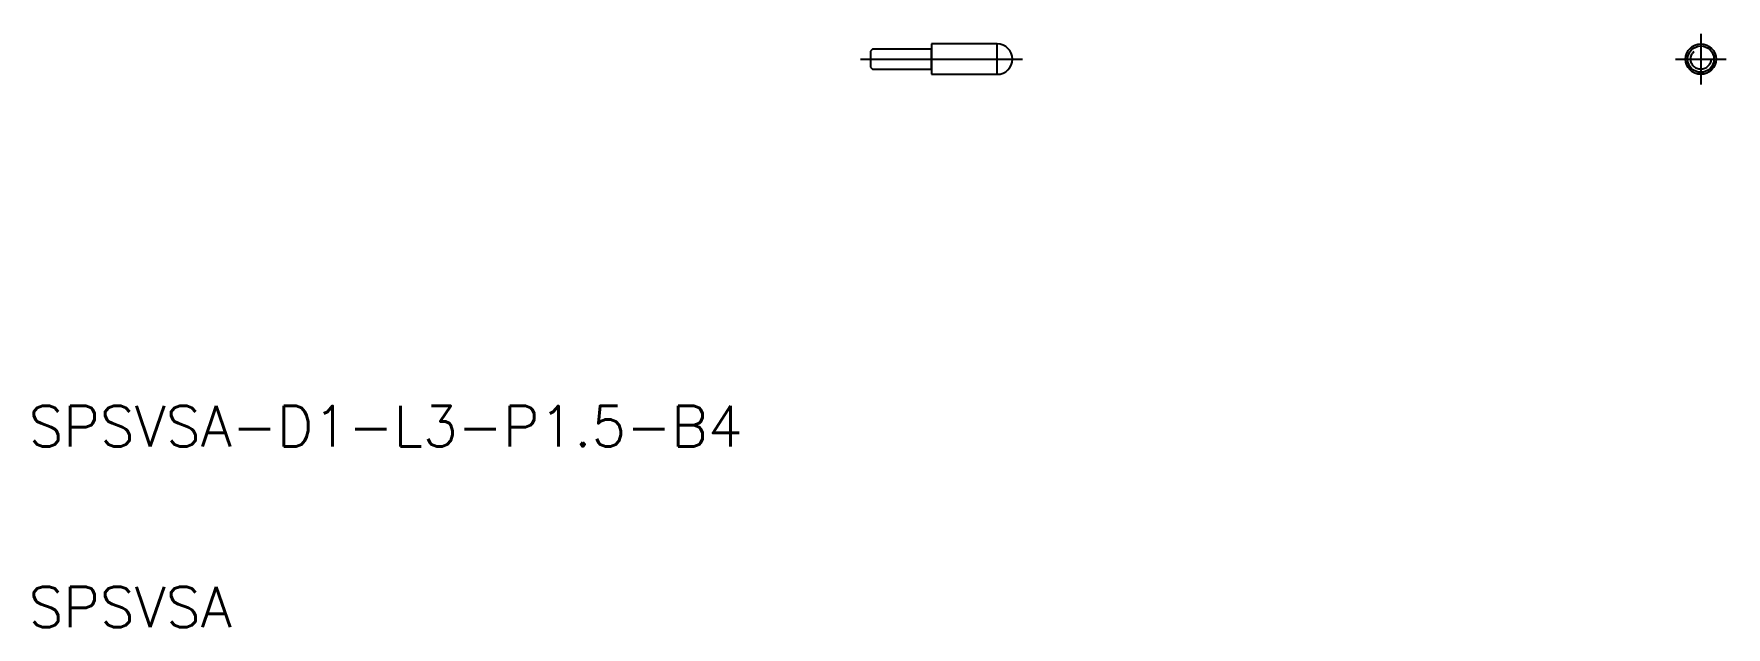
# Model space of a CAD drawing. Extents: x 157.4 to 240.9, y 118 to 147.3.
import ezdxf

# ---------------------------------------------------------------- set-up
doc = ezdxf.new("R2010")
doc.units = 0
doc.linetypes.add('CENTER', pattern=[17.5, 13, -1.5, 1.5, -1.5])
doc.linetypes.add('DASHED', pattern=[3.5, 2, -1.5])
doc.layers.get('0').update_dxf_attribs({"linetype": 'CONTINUOUS'})
doc.layers.add('CENTER', color=1, linetype='CENTER')
doc.styles.get("Standard").update_dxf_attribs({"font": 'txt.shx', "bigfont": '@extfont2.shx'})

msp = doc.modelspace()

# ---------------------------------------------------------------- linework, layer by layer
at = {"color": 7, "linetype": 'CONTINUOUS'}
for p, q in [((198.819, 146.539), (198.719, 146.439)), ((198.719, 146.439), (198.719, 145.639)), ((201.719, 146.539), (198.819, 146.539)), ((201.719, 146.789), (201.719, 145.289)), ((204.969, 146.789), (201.719, 146.789)), ((201.719, 145.539), (201.719, 146.539)), ((204.969, 145.289), (204.969, 146.789)), ((198.719, 145.639), (198.819, 145.539)), ((198.819, 145.539), (201.719, 145.539)), ((201.719, 145.289), (204.969, 145.289))]:
    msp.add_line(p, q, dxfattribs=at)
for radius in [0.75, 0.65]:
    msp.add_circle((239.687, 146.039), radius, dxfattribs=at)
at = {"color": 3, "linetype": 'DASHED'}
msp.add_circle((239.687, 146.039), 0.5, dxfattribs=at)
at = {"color": 7, "linetype": 'CONTINUOUS'}
msp.add_arc((204.969, 146.039), 0.75, 270, 90, dxfattribs=at)
at = {"layer": 'CENTER', "color": 1, "linetype": 'CENTER'}
for p, q in [((239.687, 147.289), (239.687, 144.789)), ((198.219, 146.039), (206.219, 146.039)), ((238.437, 146.039), (240.937, 146.039))]:
    msp.add_line(p, q, dxfattribs=at)

# ---------------------------------------------------------------- texts
at = {"color": 7, "linetype": 'CONTINUOUS'}
for s, p in [('SPSVSA-D1-L3-P1.5-B4', (157.177, 126.91)), ('SPSVSA', (157.177, 117.982))]:
    msp.add_text(s, height=2, dxfattribs=at).set_placement(p)

doc.saveas('drawing.dxf')
